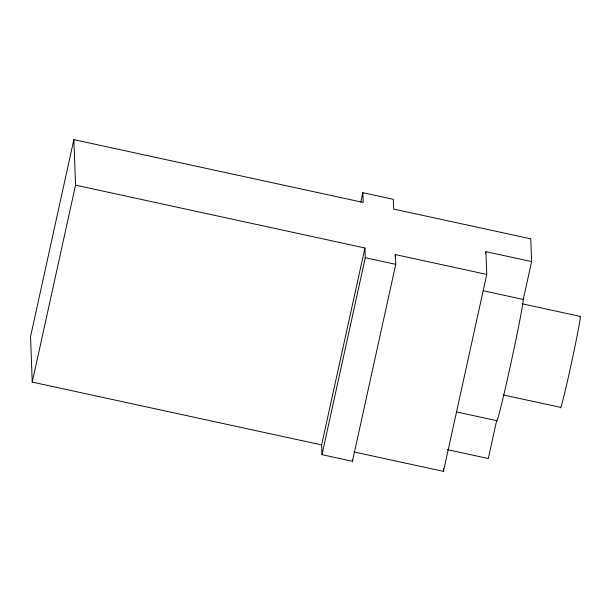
<?xml version="1.0" encoding="UTF-8"?>
<svg xmlns="http://www.w3.org/2000/svg" width="611" height="611" viewBox="0 0 611 611"><rect width="100%" height="100%" fill="white"/><g stroke="black" fill="none" stroke-linecap="round" stroke-linejoin="round"><path stroke-width="0.92" d="M447.283 449.62L488.311 458.525L496.636 420.651A62.36 1.627 -77.8 0 0 510.2 366.562A62.36 1.627 -77.8 0 0 523.283 299.459L531.608 261.584L530.76 238.825L393.69 209.069L393.324 199.316L362.865 192.702L363.224 202.455L73.847 139.636L30.55 336.569L32.238 382.096L321.623 444.915L321.982 454.668L352.44 461.282L395.745 264.349L395.378 254.596L486.761 274.431L443.464 471.364L353.945 451.934M32.238 382.096L75.543 185.156L73.847 139.636M360.826 201.989L362.865 192.702M321.623 444.915L364.92 247.982L75.543 185.156M321.982 454.668L365.279 257.735L364.92 247.982M394.973 256.452L395.378 254.596M485.508 253.519L485.921 251.671L531.608 261.584M365.279 257.735L395.745 264.349M483.186 290.752L523.283 299.459M522.298 303.827L580.45 316.452M503.235 394.92L560.463 407.346A46.772 1.214 -77.8 0 0 571.942 360.803A46.772 1.214 -77.8 0 0 580.06 316.742M456.539 411.944L496.636 420.651M485.921 251.671L486.761 274.431M443.357 468.522L443.464 471.364M352.379 459.51L352.44 461.282"/></g></svg>
